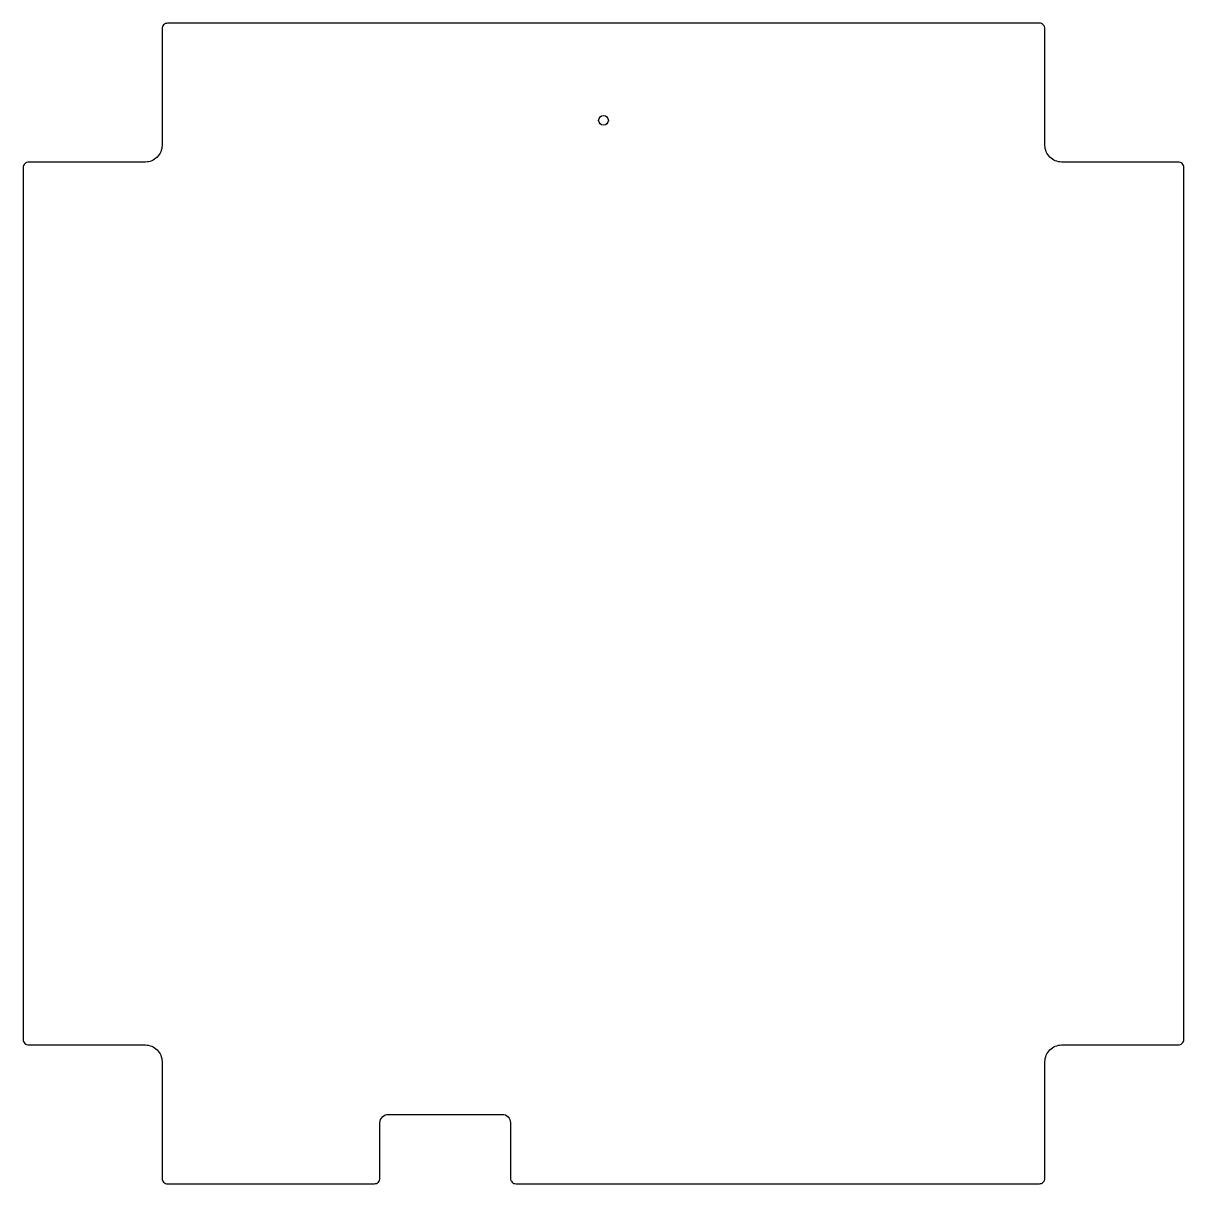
# Model space of a CAD drawing. Header units: millimetres. Extents: x -209 to 209, y -224 to 194.
import ezdxf

# ---------------------------------------------------------------- set-up
doc = ezdxf.new("R2010")
doc.units = ezdxf.units.MM
doc.layers.get('0').update_dxf_attribs({"linetype": 'CONTINUOUS'})

msp = doc.modelspace()

# ---------------------------------------------------------------- linework, layer by layer
msp.add_lwpolyline([(-33.51, -201.71), (-33.51, -221.71, 0.414214), (-31.51, -223.71), (156.99, -223.71, 0.414214), (158.99, -221.71), (158.99, -179.71, -0.414214), (164.99, -173.71), (206.99, -173.71, 0.414214), (208.99, -171.71), (208.99, 142.29, 0.414214), (206.99, 144.29), (164.99, 144.29, -0.414214), (158.99, 150.29), (158.99, 192.29, 0.414214), (156.99, 194.29), (-157.01, 194.28, 0.414214), (-159.01, 192.28), (-159.01, 150.28, -0.414214), (-165.01, 144.28), (-207.01, 144.28, 0.414214), (-209.01, 142.28), (-209.01, -171.72, 0.414214), (-207.01, -173.72), (-165.01, -173.72, -0.414214), (-159.01, -179.72), (-159.01, -221.72, 0.414214), (-157.01, -223.72), (-82.51, -223.71, 0.414214), (-80.51, -221.71), (-80.51, -201.71, -0.414214), (-77.51, -198.71), (-36.51, -198.71, -0.414214)], format="xyb", close=True)
msp.add_circle((-0.01, 159.28), 1.75)

doc.saveas('drawing.dxf')
